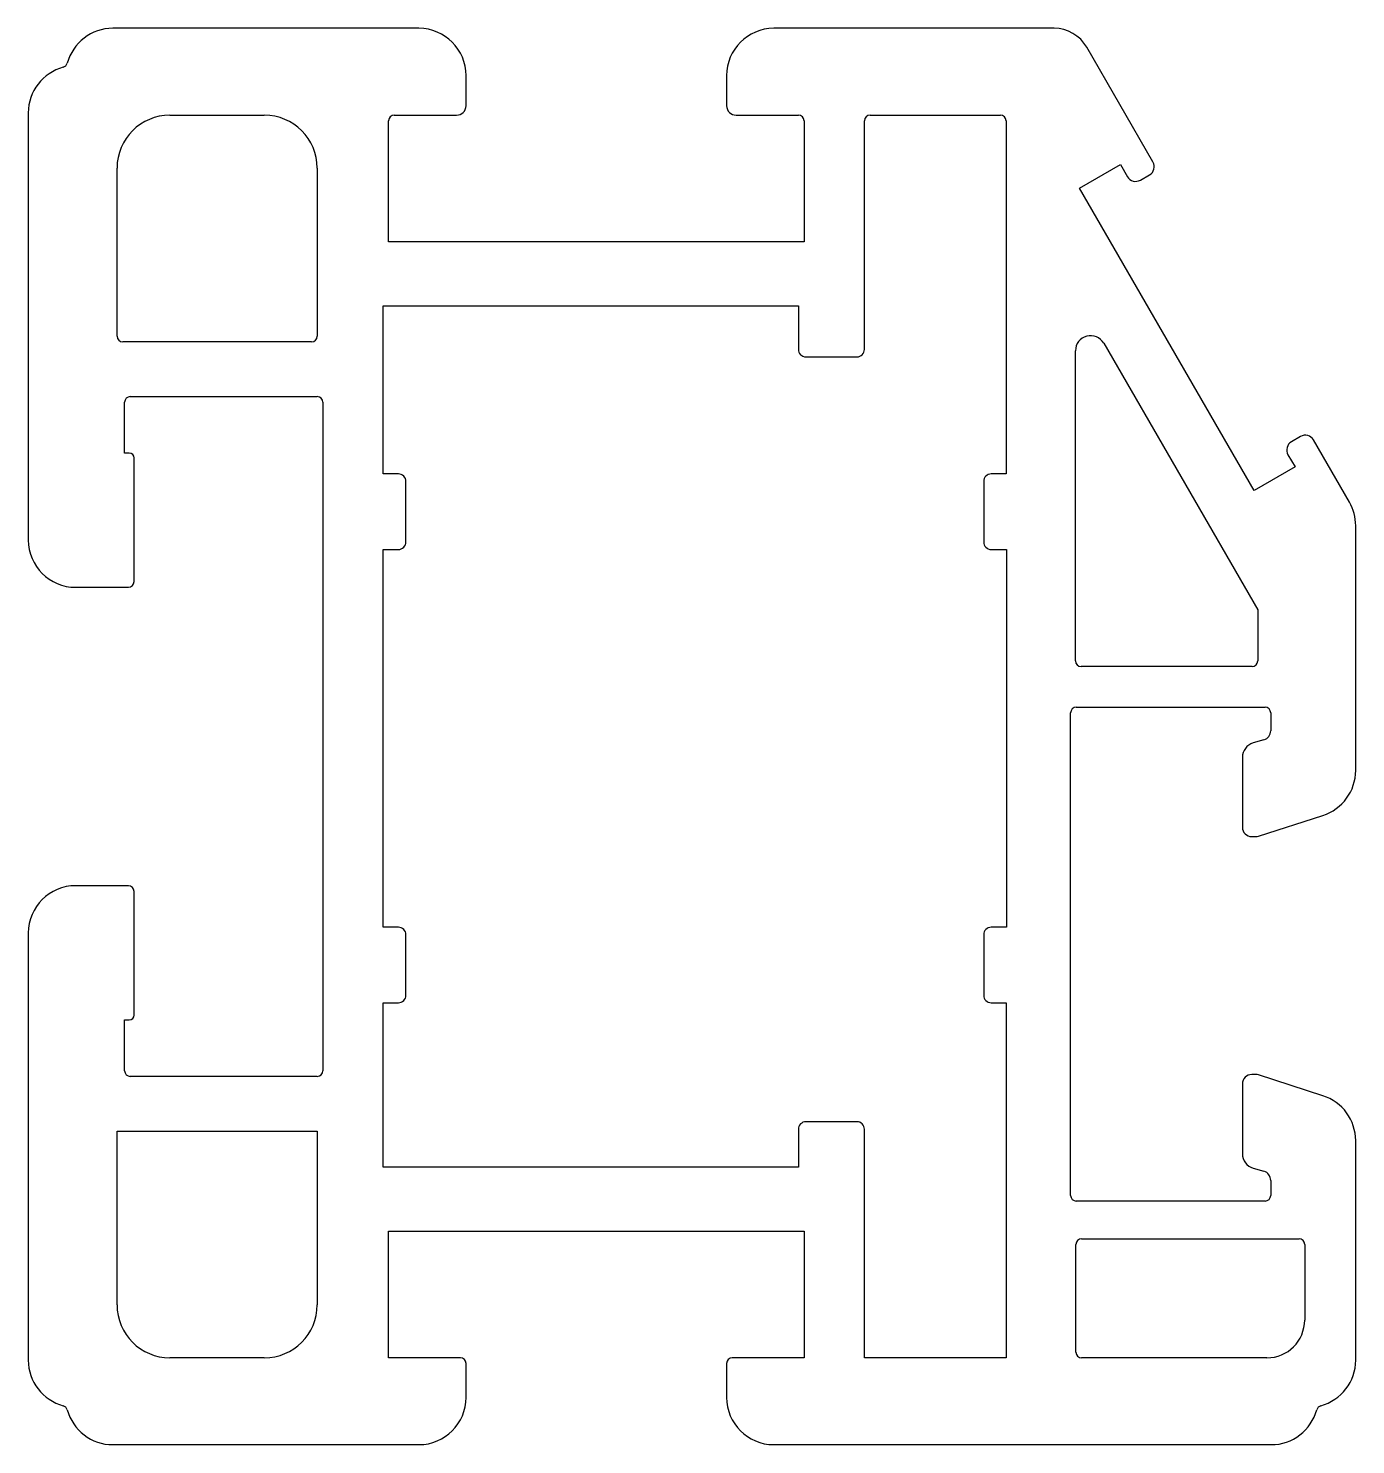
# Model space of a CAD drawing. Extents: x 3.1 to 73.4, y 2.2 to 77.2.
import ezdxf

# ---------------------------------------------------------------- set-up
doc = ezdxf.new("R2010")
doc.units = 0
doc.layers.get('0').update_dxf_attribs({"linetype": 'CONTINUOUS'})

msp = doc.modelspace()

# ---------------------------------------------------------------- linework, layer by layer
for p, q in [((23.83, 77.211), (7.621, 77.211)), ((57.471, 77.211), (42.63, 77.211)), ((62.711, 70.135), (59.203, 76.211)), ((26.33, 73.111), (26.33, 74.711)), ((40.13, 74.711), (40.13, 73.111)), ((3.146, 72.736), (3.146, 50.111)), ((10.646, 72.611), (15.646, 72.611)), ((22.23, 65.911), (22.23, 72.311)), ((22.53, 72.611), (25.83, 72.611)), ((40.63, 72.611), (43.93, 72.611)), ((44.23, 72.311), (44.23, 65.911)), ((47.43, 60.211), (47.43, 72.311)), ((47.73, 72.611), (54.63, 72.611)), ((54.93, 72.311), (54.93, 53.611)), ((7.846, 60.911), (7.846, 69.811)), ((18.446, 69.811), (18.446, 60.911)), ((58.82, 68.754), (60.985, 70.004)), ((60.985, 70.004), (61.36, 69.355)), ((62.043, 69.172), (62.528, 69.452)), ((68.07, 52.733), (58.82, 68.754)), ((44.23, 65.911), (22.23, 65.911)), ((21.946, 53.611), (21.946, 62.511)), ((21.946, 62.511), (43.93, 62.511)), ((43.93, 62.511), (43.93, 60.211)), ((18.146, 60.611), (8.146, 60.611)), ((58.608, 43.711), (58.608, 60.136)), ((60.101, 60.536), (68.256, 46.41)), ((44.33, 59.811), (47.03, 59.811)), ((8.246, 54.711), (8.246, 57.411)), ((8.546, 57.711), (18.446, 57.711)), ((18.746, 57.411), (18.746, 39.711)), ((70.528, 55.596), (70.043, 55.315)), ((73.111, 52.121), (71.211, 55.413)), ((8.496, 54.711), (8.246, 54.711)), ((8.746, 47.911), (8.746, 54.461)), ((69.86, 54.632), (70.235, 53.983)), ((22.746, 53.611), (21.946, 53.611)), ((54.93, 53.611), (54.146, 53.611)), ((70.235, 53.983), (68.07, 52.733)), ((23.146, 50.011), (23.146, 53.211)), ((53.746, 53.211), (53.746, 50.011)), ((73.446, 37.912), (73.446, 50.871)), ((21.946, 29.611), (21.946, 49.611)), ((21.946, 49.611), (22.746, 49.611)), ((54.146, 49.611), (54.946, 49.611)), ((54.946, 49.611), (54.946, 29.611)), ((5.646, 47.611), (8.446, 47.611)), ((68.256, 46.41), (68.256, 43.711)), ((67.956, 43.411), (58.908, 43.411)), ((58.65, 41.261), (68.646, 41.261)), ((58.35, 15.411), (58.35, 40.961)), ((68.946, 40.961), (68.946, 40.014)), ((18.746, 39.711), (18.746, 22.011)), ((68.587, 39.534), (68.022, 39.369)), ((67.446, 38.601), (67.446, 34.911)), ((68.307, 34.435), (71.713, 35.532)), ((67.946, 34.411), (68.154, 34.411)), ((8.446, 31.811), (5.646, 31.811)), ((8.746, 24.961), (8.746, 31.511)), ((3.146, 29.311), (3.146, 6.685)), ((22.746, 29.611), (21.946, 29.611)), ((54.946, 29.611), (54.146, 29.611)), ((23.146, 26.011), (23.146, 29.211)), ((53.746, 29.211), (53.746, 26.011)), ((21.946, 16.911), (21.946, 25.611)), ((21.946, 25.611), (22.746, 25.611)), ((54.146, 25.611), (54.93, 25.611)), ((54.93, 25.611), (54.93, 6.811)), ((8.246, 22.011), (8.246, 24.711)), ((8.246, 24.711), (8.496, 24.711)), ((68.154, 21.811), (67.946, 21.811)), ((71.713, 20.689), (68.307, 21.786)), ((18.446, 21.711), (8.546, 21.711)), ((67.446, 21.311), (67.446, 17.62)), ((7.846, 9.611), (7.846, 18.811)), ((7.846, 18.811), (18.446, 18.811)), ((18.446, 18.811), (18.446, 9.611)), ((43.93, 18.911), (43.93, 16.911)), ((47.03, 19.311), (44.33, 19.311)), ((47.43, 6.811), (47.43, 18.911)), ((73.446, 6.685), (73.446, 18.31)), ((43.93, 16.911), (21.946, 16.911)), ((68.022, 16.852), (68.587, 16.687)), ((68.946, 16.207), (68.946, 15.411)), ((68.646, 15.111), (58.65, 15.111)), ((22.23, 6.811), (22.23, 13.511)), ((22.23, 13.511), (44.23, 13.511)), ((44.23, 13.511), (44.23, 6.811)), ((58.63, 7.111), (58.63, 12.811)), ((58.93, 13.111), (70.446, 13.111)), ((70.746, 12.811), (70.746, 8.811)), ((15.646, 6.811), (10.646, 6.811)), ((26.03, 6.811), (22.23, 6.811)), ((44.23, 6.811), (40.43, 6.811)), ((54.93, 6.811), (47.43, 6.811)), ((68.746, 6.811), (58.93, 6.811)), ((26.33, 4.711), (26.33, 6.511)), ((40.13, 6.511), (40.13, 4.711)), ((7.621, 2.211), (23.83, 2.211)), ((42.63, 2.211), (68.972, 2.211))]:
    msp.add_line(p, q)
for centre, radius, start, end in [((7.621, 74.711), 2.5, 90, 164.90738), ((23.83, 74.711), 2.5, 0, 90), ((42.63, 74.711), 2.5, 90, 180), ((57.471, 75.211), 2, 30, 90), ((5.646, 72.736), 2.5, 105.09262, 180), ((4.917, 75.44), 0.3, 285.09262, 344.90738), ((25.83, 73.111), 0.5, 270, 360), ((40.63, 73.111), 0.5, 180, 270), ((10.646, 69.811), 2.8, 90, 180), ((15.646, 69.811), 2.8, 0, 90), ((22.53, 72.311), 0.3, 90, 180), ((43.93, 72.311), 0.3, 360, 90), ((47.73, 72.311), 0.3, 90, 180), ((54.63, 72.311), 0.3, 0, 90), ((62.278, 69.885), 0.5, 300, 30), ((61.793, 69.605), 0.5, 210, 300), ((8.146, 60.911), 0.3, 180, 270), ((18.146, 60.911), 0.3, 270, 360), ((59.408, 60.136), 0.8, 30, 180), ((44.33, 60.211), 0.4, 180, 270), ((47.03, 60.211), 0.4, 270, 360), ((8.546, 57.411), 0.3, 90, 180), ((18.446, 57.411), 0.3, 0, 90), ((70.778, 55.163), 0.5, 30, 120), ((70.293, 54.882), 0.5, 120, 210), ((8.496, 54.461), 0.25, 0, 90), ((22.746, 53.211), 0.4, 0, 90), ((54.146, 53.211), 0.4, 90, 180), ((70.946, 50.871), 2.5, 0, 30), ((5.646, 50.111), 2.5, 180, 270), ((22.746, 50.011), 0.4, 270, 360), ((54.146, 50.011), 0.4, 180, 270), ((8.446, 47.911), 0.3, 270, 360), ((58.908, 43.711), 0.3, 180, 270), ((67.956, 43.711), 0.3, 270, 0), ((58.65, 40.961), 0.3, 90, 180), ((68.646, 40.961), 0.3, 360, 90), ((68.446, 40.014), 0.5, 286.27346, 0), ((68.246, 38.601), 0.8, 106.27346, 180), ((70.946, 37.912), 2.5, 287.85966, 0), ((67.946, 34.911), 0.5, 180, 270), ((68.154, 34.911), 0.5, 270, 287.85966), ((5.646, 29.311), 2.5, 90, 180), ((8.446, 31.511), 0.3, 0, 90), ((22.746, 29.211), 0.4, 0, 90), ((54.146, 29.211), 0.4, 90, 180), ((22.746, 26.011), 0.4, 270, 360), ((54.146, 26.011), 0.4, 180, 270), ((8.496, 24.961), 0.25, 270, 0), ((8.546, 22.011), 0.3, 180, 270), ((18.446, 22.011), 0.3, 270, 0), ((67.946, 21.311), 0.5, 90, 180), ((68.154, 21.311), 0.5, 72.14034, 90), ((70.946, 18.31), 2.5, 0, 72.14034), ((44.33, 18.911), 0.4, 90, 180), ((47.03, 18.911), 0.4, 0, 90), ((68.246, 17.62), 0.8, 180, 253.72654), ((68.446, 16.207), 0.5, 0, 73.72654), ((58.65, 15.411), 0.3, 180, 270), ((68.646, 15.411), 0.3, 270, 0), ((58.93, 12.811), 0.3, 90, 180), ((70.446, 12.811), 0.3, 0, 90), ((10.646, 9.611), 2.8, 180, 270), ((15.646, 9.611), 2.8, 270, 0), ((68.746, 8.811), 2, 270, 0), ((26.03, 6.511), 0.3, 0, 90), ((40.43, 6.511), 0.3, 90, 180), ((58.93, 7.111), 0.3, 180, 270), ((5.646, 6.685), 2.5, 180, 254.90738), ((70.946, 6.685), 2.5, 285.09262, 360), ((23.83, 4.711), 2.5, 270, 0), ((42.63, 4.711), 2.5, 180, 270), ((4.917, 3.981), 0.3, 15.09262, 74.90738), ((7.621, 4.711), 2.5, 195.09262, 270), ((68.972, 4.711), 2.5, 270, 344.90738), ((71.675, 3.981), 0.3, 105.09262, 164.90738)]:
    msp.add_arc(centre, radius, start, end)

doc.saveas('drawing.dxf')
